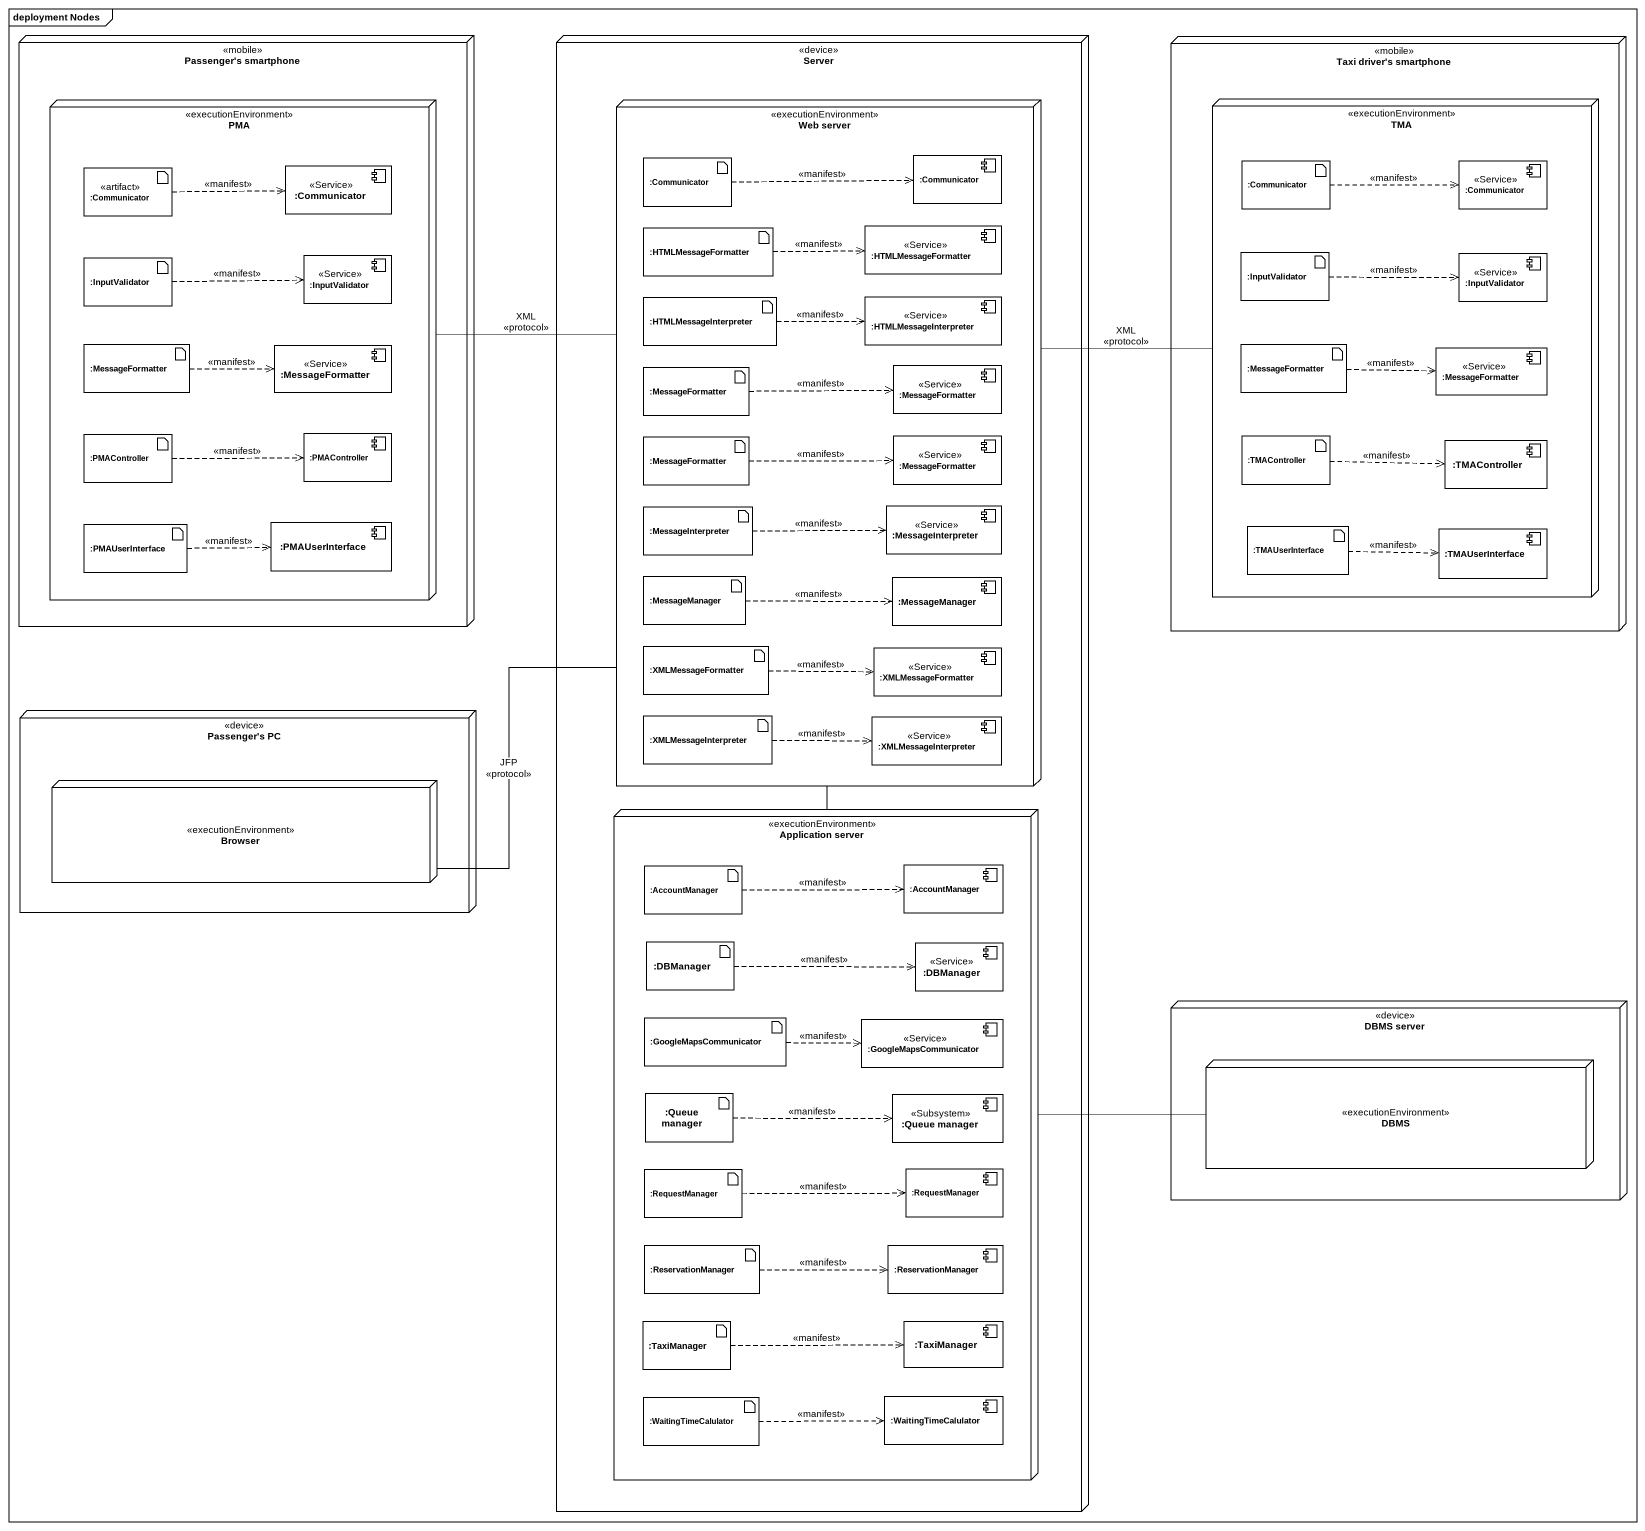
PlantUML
@startuml
mainframe deployment Nodes
node "Passenger's smartphone" as Passenger_s_smartphone <<mobile>> {
  node PMA <<executionEnvironment>> #FFFFFF {
    artifact ":Communicator" as Communicator <<artifact>> #FFFFFF
    component ":Communicator" as Communicator_2 <<Service>> #FFFFFF
    artifact ":InputValidator" as InputValidator #FFFFFF
    component ":InputValidator" as InputValidator_2 <<Service>> #FFFFFF
    artifact ":MessageFormatter" as MessageFormatter #FFFFFF
    component ":MessageFormatter" as MessageFormatter_2 <<Service>> #FFFFFF
    artifact ":PMAController" as PMAController #FFFFFF
    component ":PMAController" as PMAController_2 #FFFFFF
    artifact ":PMAUserInterface" as PMAUserInterface #FFFFFF
    component ":PMAUserInterface" as PMAUserInterface_2 #FFFFFF
  }
}
node Server <<device>> #FFFFFF {
  node "Web server" as Web_server <<executionEnvironment>> #FFFFFF {
    artifact ":Communicator" as Communicator_3 #FFFFFF
    component ":Communicator" as Communicator_4 #FFFFFF
    artifact ":HTMLMessageFormatter" as HTMLMessageFormatter #FFFFFF
    component ":HTMLMessageFormatter" as HTMLMessageFormatter_2 <<Service>> #FFFFFF
    artifact ":HTMLMessageInterpreter" as HTMLMessageInterpreter #FFFFFF
    component ":HTMLMessageInterpreter" as HTMLMessageInterpreter_2 <<Service>> #FFFFFF
    artifact ":MessageFormatter" as MessageFormatter_3 #FFFFFF
    component ":MessageFormatter" as MessageFormatter_4 <<Service>> #FFFFFF
    artifact ":MessageFormatter" as MessageFormatter_7 #FFFFFF
    component ":MessageFormatter" as MessageFormatter_8 <<Service>> #FFFFFF
    artifact ":MessageInterpreter" as MessageInterpreter #FFFFFF
    component ":MessageInterpreter" as MessageInterpreter_2 <<Service>> #FFFFFF
    artifact ":MessageManager" as MessageManager #FFFFFF
    component ":MessageManager" as MessageManager_2 #FFFFFF
    artifact ":XMLMessageFormatter" as XMLMessageFormatter #FFFFFF
    component ":XMLMessageFormatter" as XMLMessageFormatter_2 <<Service>> #FFFFFF
    artifact ":XMLMessageInterpreter" as XMLMessageInterpreter #FFFFFF
    component ":XMLMessageInterpreter" as XMLMessageInterpreter_2 <<Service>> #FFFFFF
  }
  node "Application server" as Application_server <<executionEnvironment>> #FFFFFF {
    artifact ":AccountManager" as AccountManager #FFFFFF
    component ":AccountManager" as AccountManager_2 #FFFFFF
    artifact ":DBManager" as DBManager #FFFFFF
    component ":DBManager" as DBManager_2 <<Service>> #FFFFFF
    artifact ":GoogleMapsCommunicator" as GoogleMapsCommunicator #FFFFFF
    component ":GoogleMapsCommunicator" as GoogleMapsCommunicator_2 <<Service>> #FFFFFF
    artifact ":Queue manager" as Queue_manager #FFFFFF
    component ":Queue manager" as Queue_manager_2 <<Subsystem>> #FFFFFF
    artifact ":RequestManager" as RequestManager #FFFFFF
    component ":RequestManager" as RequestManager_2 #FFFFFF
    artifact ":ReservationManager" as ReservationManager #FFFFFF
    component ":ReservationManager" as ReservationManager_2 #FFFFFF
    artifact ":TaxiManager" as TaxiManager #FFFFFF
    component ":TaxiManager" as TaxiManager_2 #FFFFFF
    artifact ":WaitingTimeCalulator" as WaitingTimeCalulator #FFFFFF
    component ":WaitingTimeCalulator" as WaitingTimeCalulator_2 #FFFFFF
  }
}
node "Taxi driver's smartphone" as Taxi_driver_s_smartphone <<mobile>> #FFFFFF {
  node TMA <<executionEnvironment>> #FFFFFF {
    artifact ":Communicator" as Communicator_5 #FFFFFF
    component ":Communicator" as Communicator_6 <<Service>> #FFFFFF
    artifact ":InputValidator" as InputValidator_3 #FFFFFF
    component ":InputValidator" as InputValidator_4 <<Service>> #FFFFFF
    artifact ":MessageFormatter" as MessageFormatter_5 #FFFFFF
    component ":MessageFormatter" as MessageFormatter_6 <<Service>> #FFFFFF
    artifact ":TMAController" as TMAController #FFFFFF
    component ":TMAController" as TMAController_2 #FFFFFF
    artifact ":TMAUserInterface" as TMAUserInterface #FFFFFF
    component ":TMAUserInterface" as TMAUserInterface_2 #FFFFFF
  }
}
node "Passenger's PC" as Passenger_s_PC <<device>> {
  node Browser <<executionEnvironment>> #FFFFFF
}
node "DBMS server" as DBMS_server <<device>> #FFFFFF {
  node DBMS <<executionEnvironment>> #FFFFFF
}
PMA -right- Web_server : XML\n<<protocol>>
Web_server -right- TMA : XML\n<<protocol>>
Communicator .right.> Communicator_2 : <<manifest>>
Communicator_3 .right.> Communicator_4 : <<manifest>>
Communicator_5 .right.> Communicator_6 : <<manifest>>
InputValidator .right.> InputValidator_2 : <<manifest>>
HTMLMessageFormatter .right.> HTMLMessageFormatter_2 : <<manifest>>
InputValidator_3 .right.> InputValidator_4 : <<manifest>>
HTMLMessageInterpreter .right.> HTMLMessageInterpreter_2 : <<manifest>>
MessageFormatter .right.> MessageFormatter_2 : <<manifest>>
MessageFormatter_3 .right.> MessageFormatter_4 : <<manifest>>
MessageFormatter_5 .right.> MessageFormatter_6 : <<manifest>>
PMAController .right.> PMAController_2 : <<manifest>>
MessageFormatter_7 .right.> MessageFormatter_8 : <<manifest>>
TMAController .right.> TMAController_2 : <<manifest>>
PMAUserInterface .right.> PMAUserInterface_2 : <<manifest>>
MessageInterpreter .right.> MessageInterpreter_2 : <<manifest>>
TMAUserInterface .right.> TMAUserInterface_2 : <<manifest>>
MessageManager .right.> MessageManager_2 : <<manifest>>
XMLMessageFormatter .right.> XMLMessageFormatter_2 : <<manifest>>
XMLMessageInterpreter .right.> XMLMessageInterpreter_2 : <<manifest>>
Browser -up- Web_server : JFP\n<<protocol>>
Application_server -up- Web_server
Application_server -right- DBMS
AccountManager .right.> AccountManager_2 : <<manifest>>
DBManager .right.> DBManager_2 : <<manifest>>
GoogleMapsCommunicator .right.> GoogleMapsCommunicator_2 : <<manifest>>
Queue_manager .right.> Queue_manager_2 : <<manifest>>
RequestManager .right.> RequestManager_2 : <<manifest>>
ReservationManager .right.> ReservationManager_2 : <<manifest>>
TaxiManager .right.> TaxiManager_2 : <<manifest>>
WaitingTimeCalulator .right.> WaitingTimeCalulator_2 : <<manifest>>
@enduml
